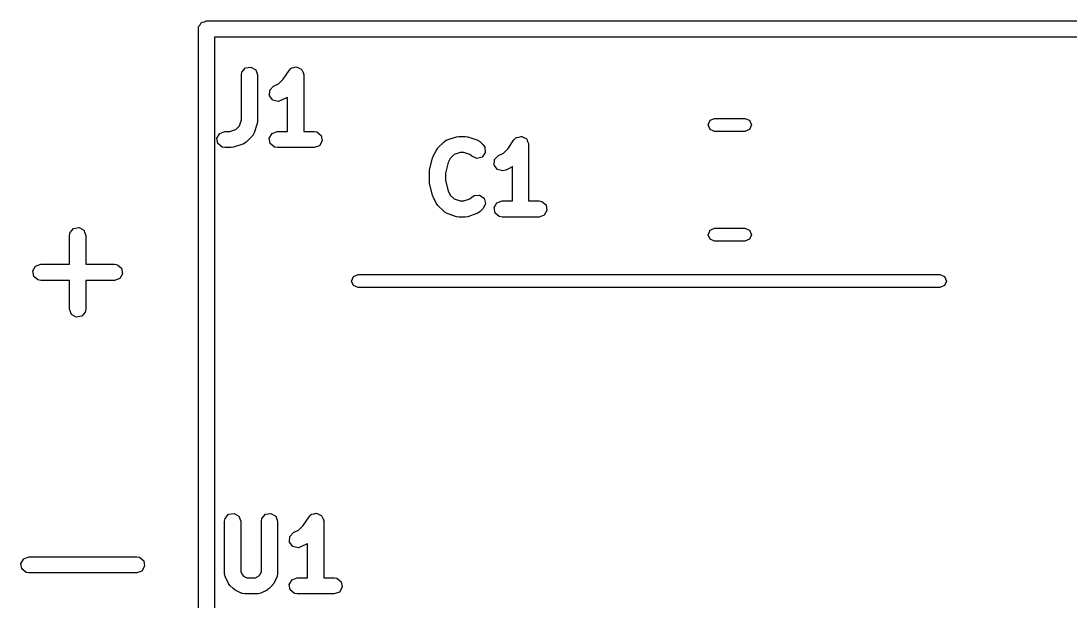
# Model space of a CAD drawing. Extents: x 90.3 to 109.7, y -100.3 to -89.2.
# Drawn here: x 90.28 to 100.01, y -94.56 to -89.17 of the extents above; entities that cross this region are included whole.
import ezdxf

# ---------------------------------------------------------------- set-up
doc = ezdxf.new("R2010")
doc.units = 0
doc.layers.add('BLACK', color=7, linetype='CONTINUOUS')

msp = doc.modelspace()

# ---------------------------------------------------------------- linework, layer by layer
at = {"layer": 'BLACK', "linetype": 'CONTINUOUS'}
for p, q in [((91.9625, -89.18), (91.9817, -89.1767)), ((91.9817, -89.1767), (92, -89.17)), ((92, -89.17), (108, -89.17)), ((91.925, -89.245), (91.9267, -89.2353)), ((91.925, -100.245), (91.925, -89.245)), ((91.9261, -89.232), (91.9278, -89.2291)), ((91.9267, -89.2353), (91.9261, -89.232)), ((91.9278, -89.2291), (91.9295, -89.2193)), ((91.9295, -89.2193), (91.942, -89.2044)), ((91.942, -89.2044), (91.9518, -89.1875)), ((91.9518, -89.1875), (91.9581, -89.1852)), ((91.9581, -89.1852), (91.9625, -89.18)), ((92.075, -89.32), (92.075, -100.17)), ((107.925, -89.32), (92.075, -89.32)), ((92.325, -89.6714), (92.3295, -89.6458)), ((92.3295, -89.6458), (92.3625, -89.6065)), ((92.3625, -89.6065), (92.413, -89.5976)), ((92.413, -89.5976), (92.4575, -89.6232)), ((92.4575, -89.6232), (92.475, -89.6714)), ((92.7131, -89.7094), (92.7662, -89.6298)), ((92.7662, -89.6298), (92.7842, -89.611)), ((92.7842, -89.611), (92.7883, -89.6098)), ((92.7883, -89.6098), (92.7911, -89.6065)), ((92.7911, -89.6065), (92.8125, -89.6027)), ((92.8125, -89.6027), (92.8334, -89.5966)), ((92.8334, -89.5966), (92.8373, -89.5983)), ((92.8373, -89.5983), (92.8416, -89.5976)), ((92.8416, -89.5976), (92.8604, -89.6084)), ((92.8604, -89.6084), (92.8804, -89.6172)), ((92.8804, -89.6172), (92.8823, -89.6211)), ((92.8823, -89.6211), (92.886, -89.6232)), ((92.886, -89.6232), (92.8935, -89.6437)), ((92.8935, -89.6437), (92.9031, -89.6632)), ((92.9031, -89.6632), (92.9021, -89.6674)), ((92.325, -90.0878), (92.325, -89.6714)), ((92.475, -89.6714), (92.475, -90.1)), ((92.6236, -89.7758), (92.6699, -89.7526)), ((92.6699, -89.7526), (92.7131, -89.7094)), ((92.9021, -89.6674), (92.9036, -89.6714)), ((92.9036, -89.6714), (92.9036, -90.1964)), ((92.5853, -89.8642), (92.5883, -89.813)), ((92.5883, -89.813), (92.6236, -89.7758)), ((92.6158, -89.9054), (92.5853, -89.8642)), ((92.6657, -89.9174), (92.6158, -89.9054)), ((92.6907, -89.9099), (92.6657, -89.9174)), ((92.7478, -89.8814), (92.6907, -89.9099)), ((92.749, -89.8802), (92.7478, -89.8814)), ((92.7536, -89.8769), (92.749, -89.8802)), ((92.7536, -90.1964), (92.7536, -89.8769)), ((92.2738, -90.1773), (92.3059, -90.1452)), ((92.3059, -90.1452), (92.325, -90.0878)), ((92.4712, -90.1237), (92.4426, -90.2094)), ((92.475, -90.1), (92.4711, -90.1221)), ((92.4711, -90.1221), (92.4712, -90.1237)), ((96.6561, -90.135), (96.6737, -90.0926)), ((96.6737, -90.1774), (96.6561, -90.135)), ((96.6737, -90.0926), (96.7161, -90.075)), ((96.7161, -90.075), (96.9973, -90.075)), ((96.9973, -90.075), (97.0397, -90.0926)), ((97.0397, -90.0926), (97.0573, -90.135)), ((97.0573, -90.135), (97.0397, -90.1774)), ((92.0976, -90.2584), (92.1232, -90.214)), ((92.1232, -90.214), (92.1714, -90.1964)), ((92.1714, -90.1964), (92.2164, -90.1964)), ((92.2164, -90.1964), (92.2738, -90.1773)), ((92.4245, -90.2387), (92.3673, -90.2959)), ((92.4264, -90.2347), (92.4245, -90.2387)), ((92.4302, -90.2323), (92.4264, -90.2347)), ((92.4426, -90.2094), (92.4302, -90.2323)), ((92.5833, -90.2584), (92.6089, -90.214)), ((92.6089, -90.214), (92.6571, -90.1964)), ((92.6571, -90.1964), (92.7536, -90.1964)), ((92.9036, -90.1964), (93, -90.1964)), ((93, -90.1964), (93.0257, -90.201)), ((93.0257, -90.201), (93.065, -90.2339)), ((93.065, -90.2339), (93.0739, -90.2845)), ((94.2341, -90.2738), (94.3199, -90.2453)), ((94.3199, -90.2453), (94.342, -90.242)), ((94.342, -90.242), (94.3436, -90.2414)), ((94.3436, -90.2414), (94.4007, -90.2414)), ((94.4007, -90.2414), (94.4228, -90.2453)), ((94.4228, -90.2453), (94.4244, -90.2453)), ((94.4244, -90.2453), (94.5101, -90.2738)), ((94.8775, -90.2515), (94.8989, -90.2477)), ((94.8989, -90.2477), (94.9198, -90.2416)), ((94.9198, -90.2416), (94.9238, -90.2433)), ((94.9238, -90.2433), (94.928, -90.2426)), ((94.928, -90.2426), (94.9469, -90.2534)), ((96.7161, -90.195), (96.6737, -90.1774)), ((96.9973, -90.195), (96.7161, -90.195)), ((97.0397, -90.1774), (96.9973, -90.195)), ((92.1065, -90.3089), (92.0976, -90.2584)), ((92.1458, -90.3419), (92.1065, -90.3089)), ((92.1714, -90.3464), (92.1458, -90.3419)), ((92.2301, -90.3459), (92.2286, -90.3464)), ((92.2523, -90.3426), (92.2301, -90.3459)), ((92.338, -90.314), (92.2523, -90.3426)), ((92.3415, -90.3112), (92.338, -90.314)), ((92.346, -90.3108), (92.3415, -90.3112)), ((92.3673, -90.2959), (92.346, -90.3108)), ((92.5922, -90.3089), (92.5833, -90.2584)), ((92.6315, -90.3419), (92.5922, -90.3089)), ((92.6571, -90.3464), (92.6315, -90.3419)), ((93.0482, -90.3289), (93, -90.3464)), ((93.0739, -90.2845), (93.0482, -90.3289)), ((94.1477, -90.3491), (94.2048, -90.292)), ((94.2048, -90.292), (94.2262, -90.277)), ((94.2262, -90.277), (94.2306, -90.2766)), ((94.2306, -90.2766), (94.2341, -90.2738)), ((94.5101, -90.2738), (94.5331, -90.2863)), ((94.5331, -90.2863), (94.5354, -90.2901)), ((94.5354, -90.2901), (94.5395, -90.292)), ((94.5395, -90.292), (94.568, -90.3205)), ((94.568, -90.3205), (94.583, -90.3419)), ((94.583, -90.3419), (94.5874, -90.393)), ((94.7996, -90.3544), (94.8526, -90.2748)), ((94.8526, -90.2748), (94.8706, -90.256)), ((94.8706, -90.256), (94.8747, -90.2548)), ((94.8747, -90.2548), (94.8775, -90.2515)), ((94.9469, -90.2534), (94.9668, -90.2622)), ((94.9668, -90.2622), (94.9687, -90.2661)), ((94.9687, -90.2661), (94.9725, -90.2682)), ((94.9725, -90.2682), (94.9799, -90.2887)), ((94.9799, -90.2887), (94.9895, -90.3082)), ((94.9895, -90.3082), (94.9885, -90.3124)), ((94.9885, -90.3124), (94.99, -90.3164)), ((94.99, -90.3164), (94.99, -90.8414)), ((92.2286, -90.3464), (92.1714, -90.3464)), ((93, -90.3464), (92.6571, -90.3464)), ((94.0708, -90.5554), (94.0994, -90.4411)), ((94.0994, -90.4411), (94.1047, -90.4293)), ((94.1047, -90.4293), (94.1051, -90.4257)), ((94.1051, -90.4257), (94.1336, -90.3686)), ((94.1336, -90.3686), (94.147, -90.3506)), ((94.147, -90.3506), (94.1477, -90.3491)), ((94.2984, -90.4106), (94.2624, -90.4466)), ((94.3557, -90.3914), (94.2984, -90.4106)), ((94.3885, -90.3914), (94.3557, -90.3914)), ((94.4459, -90.4106), (94.3885, -90.3914)), ((94.462, -90.4266), (94.4459, -90.4106)), ((94.5085, -90.4483), (94.462, -90.4266)), ((94.558, -90.435), (94.5085, -90.4483)), ((94.5874, -90.393), (94.558, -90.435)), ((94.6748, -90.458), (94.71, -90.4208)), ((94.71, -90.4208), (94.7563, -90.3976)), ((94.7563, -90.3976), (94.7996, -90.3544)), ((94.2429, -90.4855), (94.2186, -90.5828)), ((94.2624, -90.4466), (94.2429, -90.4855)), ((94.6717, -90.5092), (94.6748, -90.458)), ((94.7022, -90.5504), (94.6717, -90.5092)), ((94.8343, -90.5264), (94.7771, -90.5549)), ((94.8354, -90.5252), (94.8343, -90.5264)), ((94.84, -90.5219), (94.8354, -90.5252)), ((94.84, -90.8414), (94.84, -90.5219)), ((94.0686, -90.5736), (94.0712, -90.5588)), ((94.0686, -90.6593), (94.0686, -90.5736)), ((94.0712, -90.5588), (94.0708, -90.5554)), ((94.2186, -90.5828), (94.2186, -90.6501)), ((94.7521, -90.5624), (94.7022, -90.5504)), ((94.7771, -90.5549), (94.7521, -90.5624)), ((94.0698, -90.6625), (94.0686, -90.6593)), ((94.0708, -90.6775), (94.0698, -90.6625)), ((94.0994, -90.7918), (94.0708, -90.6775)), ((94.2186, -90.6501), (94.2429, -90.7474)), ((94.1014, -90.7947), (94.0994, -90.7918)), ((94.1051, -90.8071), (94.1014, -90.7947)), ((94.1336, -90.8643), (94.1051, -90.8071)), ((94.2429, -90.7474), (94.2624, -90.7863)), ((94.2624, -90.7863), (94.2984, -90.8223)), ((94.2984, -90.8223), (94.3557, -90.8414)), ((94.3885, -90.8414), (94.4459, -90.8223)), ((94.4459, -90.8223), (94.462, -90.8063)), ((94.462, -90.8063), (94.4833, -90.7913)), ((94.4833, -90.7913), (94.5344, -90.7868)), ((94.5344, -90.7868), (94.5764, -90.8163)), ((94.5764, -90.8163), (94.5897, -90.8658)), ((94.1348, -90.8654), (94.1336, -90.8643)), ((94.1477, -90.8837), (94.1348, -90.8654)), ((94.2048, -90.9409), (94.1477, -90.8837)), ((94.3557, -90.8414), (94.3885, -90.8414)), ((94.568, -90.9123), (94.5395, -90.9409)), ((94.5897, -90.8658), (94.568, -90.9123)), ((94.6697, -90.9034), (94.6954, -90.859)), ((94.6786, -90.9539), (94.6697, -90.9034)), ((94.6954, -90.859), (94.7436, -90.8414)), ((94.7436, -90.8414), (94.84, -90.8414)), ((94.99, -90.8414), (95.0864, -90.8414)), ((95.0864, -90.8414), (95.1121, -90.846)), ((95.1121, -90.846), (95.1514, -90.8789)), ((95.1603, -90.9295), (95.1346, -90.9739)), ((95.1514, -90.8789), (95.1603, -90.9295)), ((94.2089, -90.9428), (94.2048, -90.9409)), ((94.2112, -90.9466), (94.2089, -90.9428)), ((94.2341, -90.959), (94.2112, -90.9466)), ((94.3199, -90.9876), (94.2341, -90.959)), ((94.3215, -90.9875), (94.3199, -90.9876)), ((94.3436, -90.9914), (94.3215, -90.9875)), ((94.4007, -90.9914), (94.3436, -90.9914)), ((94.4023, -90.9909), (94.4007, -90.9914)), ((94.4244, -90.9876), (94.4023, -90.9909)), ((94.5101, -90.959), (94.4244, -90.9876)), ((94.5137, -90.9562), (94.5101, -90.959)), ((94.5181, -90.9558), (94.5137, -90.9562)), ((94.5395, -90.9409), (94.5181, -90.9558)), ((94.7179, -90.9869), (94.6786, -90.9539)), ((94.7436, -90.9914), (94.7179, -90.9869)), ((95.0864, -90.9914), (94.7436, -90.9914)), ((95.1346, -90.9739), (95.0864, -90.9914)), ((90.7345, -91.1358), (90.7675, -91.0965)), ((90.7675, -91.0965), (90.818, -91.0876)), ((90.818, -91.0876), (90.8625, -91.1132)), ((90.8625, -91.1132), (90.88, -91.1614)), ((96.6561, -91.155), (96.6737, -91.1126)), ((96.6737, -91.1126), (96.7161, -91.095)), ((96.7161, -91.095), (96.9973, -91.095)), ((96.9973, -91.095), (97.0397, -91.1126)), ((97.0397, -91.1126), (97.0573, -91.155)), ((90.73, -91.1614), (90.7345, -91.1358)), ((90.73, -91.4293), (90.73, -91.1614)), ((90.88, -91.1614), (90.88, -91.4293)), ((96.6737, -91.1974), (96.6561, -91.155)), ((96.7161, -91.215), (96.6737, -91.1974)), ((96.9973, -91.215), (96.7161, -91.215)), ((97.0397, -91.1974), (96.9973, -91.215)), ((97.0573, -91.155), (97.0397, -91.1974)), ((90.3883, -91.4913), (90.4139, -91.4468)), ((90.3972, -91.5418), (90.3883, -91.4913)), ((90.4139, -91.4468), (90.4621, -91.4293)), ((90.4621, -91.4293), (90.73, -91.4293)), ((90.88, -91.4293), (91.1479, -91.4293)), ((91.1479, -91.4293), (91.1735, -91.4338)), ((91.1735, -91.4338), (91.2128, -91.4668)), ((91.2128, -91.4668), (91.2217, -91.5173)), ((90.4365, -91.5748), (90.3972, -91.5418)), ((90.4621, -91.5793), (90.4365, -91.5748)), ((90.73, -91.5793), (90.4621, -91.5793)), ((90.73, -91.8471), (90.73, -91.5793)), ((91.1479, -91.5793), (90.88, -91.5793)), ((90.88, -91.5793), (90.88, -91.8471)), ((91.1961, -91.5617), (91.1479, -91.5793)), ((91.2217, -91.5173), (91.1961, -91.5617)), ((93.3467, -91.585), (93.3643, -91.5426)), ((93.3643, -91.6274), (93.3467, -91.585)), ((93.3643, -91.5426), (93.4067, -91.525)), ((93.4067, -91.525), (98.8067, -91.525)), ((98.8067, -91.525), (98.8491, -91.5426)), ((98.8491, -91.5426), (98.8667, -91.585)), ((98.8667, -91.585), (98.8491, -91.6274)), ((93.4067, -91.645), (93.3643, -91.6274)), ((98.8067, -91.645), (93.4067, -91.645)), ((98.8491, -91.6274), (98.8067, -91.645)), ((90.7475, -91.8954), (90.73, -91.8471)), ((90.792, -91.921), (90.7475, -91.8954)), ((90.8755, -91.8728), (90.8425, -91.9121)), ((90.88, -91.8471), (90.8755, -91.8728)), ((90.8425, -91.9121), (90.792, -91.921)), ((92.1724, -93.7908), (92.2054, -93.7515)), ((92.2054, -93.7515), (92.2559, -93.7426)), ((92.2559, -93.7426), (92.3003, -93.7682)), ((92.5152, -93.7908), (92.5482, -93.7515)), ((92.5482, -93.7515), (92.5987, -93.7426)), ((92.5987, -93.7426), (92.6432, -93.7682)), ((92.974, -93.7548), (92.9768, -93.7515)), ((92.9768, -93.7515), (92.9982, -93.7477)), ((92.9982, -93.7477), (93.0191, -93.7416)), ((93.0191, -93.7416), (93.0231, -93.7433)), ((93.0231, -93.7433), (93.0273, -93.7426)), ((93.0273, -93.7426), (93.0462, -93.7534)), ((92.1679, -93.8164), (92.1724, -93.7908)), ((92.1679, -94.3021), (92.1679, -93.8164)), ((92.3003, -93.7682), (92.3179, -93.8164)), ((92.3179, -93.8164), (92.3179, -94.2844)), ((92.5107, -93.8164), (92.5152, -93.7908)), ((92.5107, -94.2844), (92.5107, -93.8164)), ((92.6432, -93.7682), (92.6607, -93.8164)), ((92.6607, -93.8164), (92.6607, -94.3021)), ((92.8989, -93.8544), (92.9519, -93.7748)), ((92.9519, -93.7748), (92.9699, -93.756)), ((92.9699, -93.756), (92.974, -93.7548)), ((93.0462, -93.7534), (93.0661, -93.7622)), ((93.0661, -93.7622), (93.068, -93.7661)), ((93.068, -93.7661), (93.0717, -93.7682)), ((93.0717, -93.7682), (93.0792, -93.7887)), ((93.0792, -93.7887), (93.0888, -93.8082)), ((93.0888, -93.8082), (93.0878, -93.8124)), ((93.0878, -93.8124), (93.0893, -93.8164)), ((93.0893, -93.8164), (93.0893, -94.3414)), ((92.774, -93.958), (92.8093, -93.9208)), ((92.8093, -93.9208), (92.8556, -93.8976)), ((92.8556, -93.8976), (92.8989, -93.8544)), ((92.771, -94.0092), (92.774, -93.958)), ((92.8015, -94.0504), (92.771, -94.0092)), ((92.9335, -94.0264), (92.8764, -94.0549)), ((92.9347, -94.0252), (92.9335, -94.0264)), ((92.9393, -94.0219), (92.9347, -94.0252)), ((92.9393, -94.3414), (92.9393, -94.0219)), ((92.8514, -94.0624), (92.8015, -94.0504)), ((92.8764, -94.0549), (92.8514, -94.0624)), ((90.2788, -94.2082), (90.3044, -94.1637)), ((90.2877, -94.2587), (90.2788, -94.2082)), ((90.3044, -94.1637), (90.3526, -94.1462)), ((90.3526, -94.1462), (91.3526, -94.1462)), ((91.3526, -94.1462), (91.3783, -94.1507)), ((91.3783, -94.1507), (91.4176, -94.1837)), ((91.4265, -94.2342), (91.4008, -94.2786)), ((91.4176, -94.1837), (91.4265, -94.2342)), ((90.327, -94.2917), (90.2877, -94.2587)), ((90.3526, -94.2962), (90.327, -94.2917)), ((91.3526, -94.2962), (90.3526, -94.2962)), ((91.4008, -94.2786), (91.3526, -94.2962)), ((92.1694, -94.3064), (92.1679, -94.3021)), ((92.1683, -94.3107), (92.1694, -94.3064)), ((92.1758, -94.3357), (92.1683, -94.3107)), ((92.2043, -94.3928), (92.1758, -94.3357)), ((92.3179, -94.2844), (92.3331, -94.3149)), ((92.3331, -94.3149), (92.3444, -94.3262)), ((92.3444, -94.3262), (92.3748, -94.3414)), ((92.4537, -94.3414), (92.4841, -94.3262)), ((92.4841, -94.3262), (92.4955, -94.3149)), ((92.4955, -94.3149), (92.5107, -94.2844)), ((92.6528, -94.3357), (92.6242, -94.3928)), ((92.6533, -94.3312), (92.6528, -94.3357)), ((92.6562, -94.3278), (92.6533, -94.3312)), ((92.6607, -94.3021), (92.6562, -94.3278)), ((92.2055, -94.394), (92.2043, -94.3928)), ((92.2184, -94.4123), (92.2055, -94.394)), ((92.247, -94.4409), (92.2184, -94.4123)), ((92.3748, -94.3414), (92.4537, -94.3414)), ((92.6102, -94.4123), (92.5816, -94.4409)), ((92.6109, -94.4108), (92.6102, -94.4123)), ((92.6242, -94.3928), (92.6109, -94.4108)), ((92.769, -94.4034), (92.7946, -94.359)), ((92.7779, -94.4539), (92.769, -94.4034)), ((92.7946, -94.359), (92.8429, -94.3414)), ((92.8429, -94.3414), (92.9393, -94.3414)), ((93.0893, -94.3414), (93.1857, -94.3414)), ((93.1857, -94.3414), (93.2114, -94.346)), ((93.2114, -94.346), (93.2507, -94.3789)), ((93.2596, -94.4295), (93.2339, -94.4739)), ((93.2507, -94.3789), (93.2596, -94.4295)), ((92.2484, -94.4416), (92.247, -94.4409)), ((92.2665, -94.4549), (92.2484, -94.4416)), ((92.3236, -94.4835), (92.2665, -94.4549)), ((92.3281, -94.484), (92.3236, -94.4835)), ((92.3315, -94.4869), (92.3281, -94.484)), ((92.3571, -94.4914), (92.3315, -94.4869)), ((92.4714, -94.4914), (92.3571, -94.4914)), ((92.4756, -94.4899), (92.4714, -94.4914)), ((92.48, -94.4909), (92.4756, -94.4899)), ((92.505, -94.4835), (92.48, -94.4909)), ((92.5621, -94.4549), (92.505, -94.4835)), ((92.5632, -94.4538), (92.5621, -94.4549)), ((92.5816, -94.4409), (92.5632, -94.4538)), ((92.8172, -94.4869), (92.7779, -94.4539)), ((92.8429, -94.4914), (92.8172, -94.4869)), ((93.1857, -94.4914), (92.8429, -94.4914)), ((93.2339, -94.4739), (93.1857, -94.4914))]:
    msp.add_line(p, q, dxfattribs=at)

doc.saveas('drawing.dxf')
